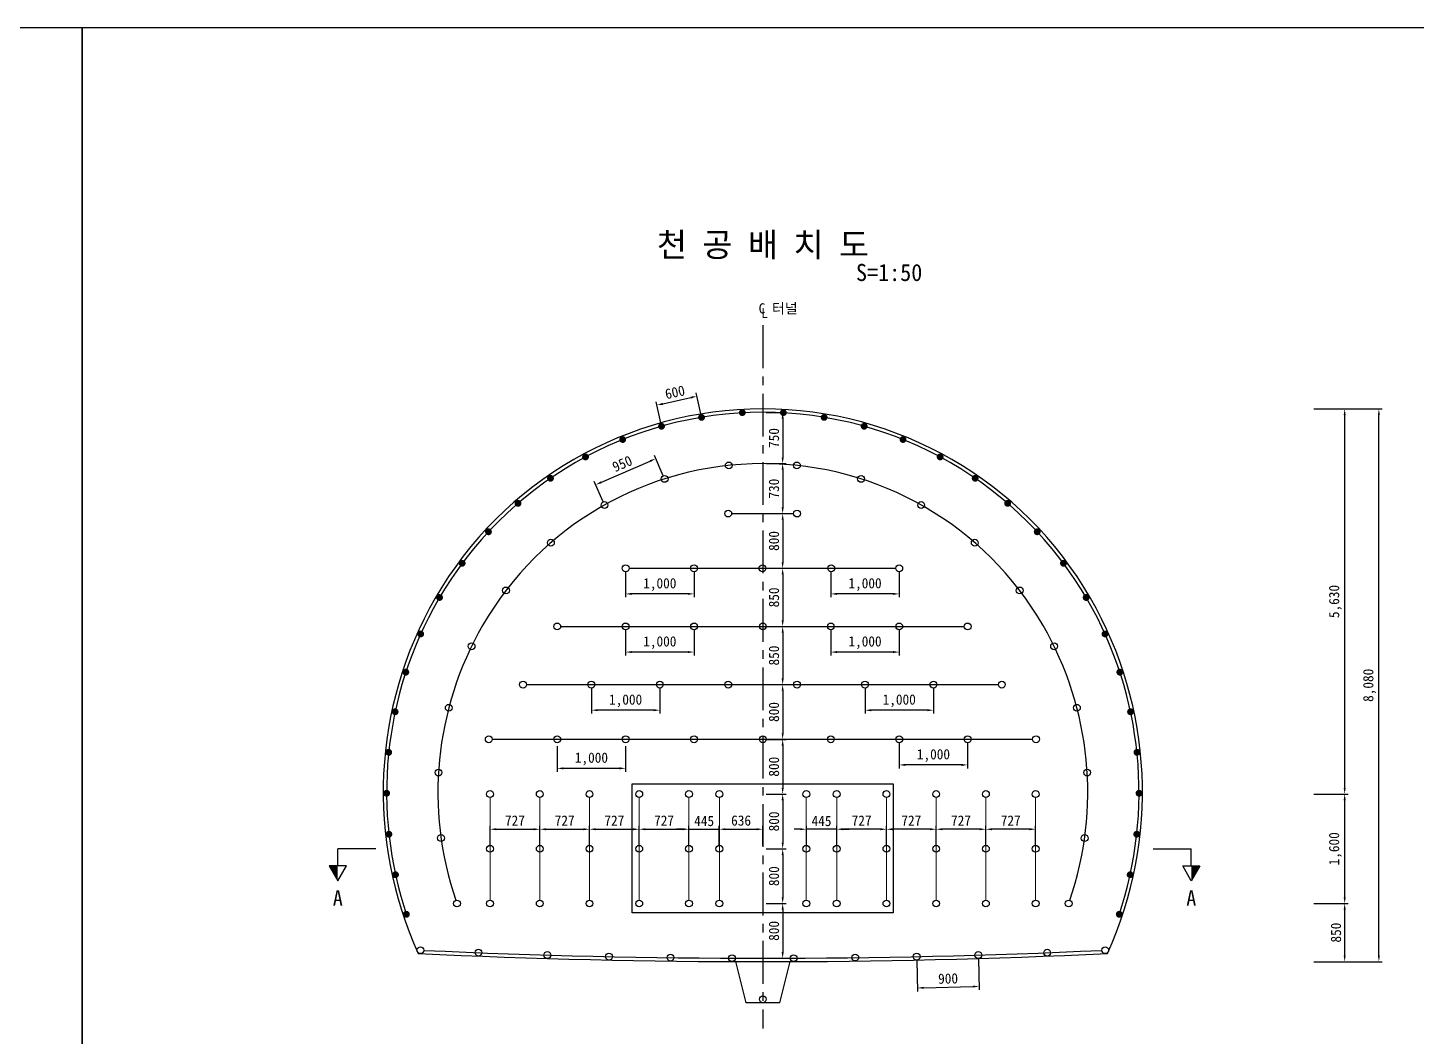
# Model space of a CAD drawing. Header units: millimetres. Extents: x -38550 to 41050, y -8927 to 31237.
# Drawn here: x 454 to 20752, y 13958 to 28700 of the extents above; entities that cross this region are included whole.
import ezdxf
from ezdxf.enums import TextEntityAlignment as Align

# ---------------------------------------------------------------- set-up
doc = ezdxf.new("R2010")
doc.units = ezdxf.units.MM
doc.header["$LTSCALE"] = 500
doc.header["$PDMODE"] = 1
doc.linetypes.add('A-CENTR01', pattern=[2, 1.25, -0.25, 0.25, -0.25])
for name, color, linetype in [('CS-BLST', 4, 'Continuous'), ('CS-BLST-LIN1', 2, 'Continuous'), ('CS-BLST-LIN3', 2, 'Continuous'), ('CS-BLST-TEX1', 6, 'Continuous'), ('CS-CNTL', 1, 'A-CENTR01'), ('CS-DIMS', 1, 'Continuous'), ('CS-EXCV', 3, 'E-DIGLN01'), ('CS-MISC', 2, 'Continuous'), ('CS-SYMB', 2, 'Continuous'), ('CS-TEX1', 6, 'Continuous'), ('CS-TEXT', 3, 'Continuous'), ('CX-PAPR', 2, 'Continuous')]:
    doc.layers.add(name, color=color, linetype=linetype)
doc.styles.add('굴림체', font='')
doc.styles.get('굴림체').set_extended_font_data('GulimChe')
doc.linetypes.add('E-DIGLN01', pattern='A,0.9,-0.2,[19,kscals.shx,S=0.1,R=180,X=0,Y=0],0.9', length=2)
doc.dimstyles.new('DIM01-50', dxfattribs={"dimscale": 50, "dimtxt": 3, "dimasz": 1.8, "dimexe": 1, "dimexo": 1, "dimgap": 1, "dimtad": 1, "dimdec": 0, "dimzin": 9, "dimdsep": 46, "dimlunit": 6, "dimtxsty": '굴림체', "dimcen": 2.5, "dimclrt": 3, "dimadec": 4, "dimazin": 0, "dimtfac": 1, "dimtdec": 0, "dimtmove": 2, "dimatfit": 3, "dimfxl": 1, "dimtolj": 1, "dimtzin": 0, "dimarcsym": 0})

# ---------------------------------------------------------------- blocks, each defined once
blk = doc.blocks.new('*D56')
at = {"layer": 'CS-DIMS', "color": 0, "lineweight": -2, "transparency": 16777216}
for p, q in [((11250, 18298), (11540, 18298)), ((11490, 18208), (11490, 17588)), ((11250, 17498), (11540, 17498))]:
    blk.add_line(p, q, dxfattribs=at)
at = {"layer": 'CS-DIMS', "color": 0, "transparency": 16777216}
for points in [[(11475, 18208), (11505, 18208), (11490, 18298)], [(11475, 17588), (11505, 17588), (11490, 17498)]]:
    blk.add_solid(points, dxfattribs=at)
at = {"layer": 'Defpoints', "color": 0, "transparency": 16777216}
for p in [(11200, 18298), (11200, 17498), (11490, 17498)]:
    blk.add_point(p, dxfattribs=at)
at = {"layer": 'CS-DIMS', "color": 3, "transparency": 16777216, "insert": (11363, 17898), "char_height": 150, "attachment_point": 5, "rotation": 90, "style": '굴림체'}
blk.add_mtext('\\A1;800', dxfattribs=at)
blk = doc.blocks.new('SECB_L1')
at = {"layer": 'CS-SYMB'}
for p in [(-11.1, 4.99), (0, 0)]:
    blk.add_line(p, (-11.1, 0), dxfattribs=at)
blk.add_lwpolyline([(-11.1, 9.41), (-8.6, 4.99), (-13.6, 4.99)], close=True, dxfattribs=at)
blk.add_solid([(-11.1, 9.41), (-11.1, 9.41), (-11.1, 4.99), (-13.6, 4.99)], dxfattribs=at)
at = {"layer": 'CS-TEX1', "style": '굴림체', "flags": 4}
for tag, rotation in [('A_090', 270), ('A_270', 90), ('A_180', 180)]:
    blk.add_attdef(tag, text='', height=5, rotation=rotation, dxfattribs=at).set_placement((-10.79, 14), align=Align.MIDDLE)
blk.add_attdef('A_000', text='', height=4.5, dxfattribs=at).set_placement((-11.1, 14.41), align=Align.MIDDLE)
blk = doc.blocks.new('*D57')
at = {"layer": 'CS-DIMS', "color": 0, "lineweight": -2, "transparency": 16777216}
for p, q in [((11250, 16698), (11540, 16698)), ((11490, 16608), (11490, 15988)), ((11250, 15898), (11540, 15898))]:
    blk.add_line(p, q, dxfattribs=at)
at = {"layer": 'CS-DIMS', "color": 0, "transparency": 16777216}
for points in [[(11475, 16608), (11505, 16608), (11490, 16698)], [(11475, 15988), (11505, 15988), (11490, 15898)]]:
    blk.add_solid(points, dxfattribs=at)
at = {"layer": 'Defpoints', "color": 0, "transparency": 16777216}
for p in [(11200, 16698), (11200, 15898), (11490, 15898)]:
    blk.add_point(p, dxfattribs=at)
at = {"layer": 'CS-DIMS', "color": 3, "transparency": 16777216, "insert": (11363, 16298), "char_height": 150, "attachment_point": 5, "rotation": 90, "style": '굴림체'}
blk.add_mtext('\\A1;800', dxfattribs=at)
blk = doc.blocks.new('*D58')
at = {"layer": 'CS-DIMS', "color": 0, "lineweight": -2, "transparency": 16777216}
for p, q in [((11250, 17498), (11540, 17498)), ((11490, 17408), (11490, 16788)), ((11250, 16698), (11540, 16698))]:
    blk.add_line(p, q, dxfattribs=at)
at = {"layer": 'CS-DIMS', "color": 0, "transparency": 16777216}
for points in [[(11475, 17408), (11505, 17408), (11490, 17498)], [(11475, 16788), (11505, 16788), (11490, 16698)]]:
    blk.add_solid(points, dxfattribs=at)
at = {"layer": 'Defpoints', "color": 0, "transparency": 16777216}
for p in [(11200, 17498), (11200, 16698), (11490, 16698)]:
    blk.add_point(p, dxfattribs=at)
at = {"layer": 'CS-DIMS', "color": 3, "transparency": 16777216, "insert": (11363, 17098), "char_height": 150, "attachment_point": 5, "rotation": 90, "style": '굴림체'}
blk.add_mtext('\\A1;800', dxfattribs=at)
blk = doc.blocks.new('*D59')
at = {"layer": 'CS-DIMS', "color": 0, "lineweight": -2, "transparency": 16777216}
for p, q in [((7939, 16748), (7939, 17034)), ((8029, 16984), (8576, 16984)), ((8666, 16748), (8666, 17034))]:
    blk.add_line(p, q, dxfattribs=at)
at = {"layer": 'CS-DIMS', "color": 0, "transparency": 16777216}
for points in [[(8029, 16999), (8029, 16969), (7939, 16984)], [(8576, 16999), (8576, 16969), (8666, 16984)]]:
    blk.add_solid(points, dxfattribs=at)
at = {"layer": 'Defpoints', "color": 0, "transparency": 16777216}
for p in [(8666, 16984), (7939, 16698), (8666, 16698)]:
    blk.add_point(p, dxfattribs=at)
at = {"layer": 'CS-DIMS', "color": 3, "transparency": 16777216, "insert": (8303, 17111), "char_height": 150, "attachment_point": 5, "style": '굴림체'}
blk.add_mtext('\\A1;727', dxfattribs=at)
blk = doc.blocks.new('*D60')
at = {"layer": 'CS-DIMS', "color": 0, "lineweight": -2, "transparency": 16777216}
for p, q in [((10293, 23054), (10224, 23362)), ((9708, 22923), (9639, 23232)), ((9738, 23203), (10147, 23294))]:
    blk.add_line(p, q, dxfattribs=at)
at = {"layer": 'CS-DIMS', "color": 0, "transparency": 16777216}
for points in [[(9734, 23217), (9741, 23188), (9650, 23183)], [(10144, 23309), (10151, 23279), (10235, 23313)]]:
    blk.add_solid(points, dxfattribs=at)
at = {"layer": 'Defpoints', "color": 0, "transparency": 16777216}
for p in [(10235, 23313), (10304, 23005), (9719, 22874)]:
    blk.add_point(p, dxfattribs=at)
at = {"layer": 'CS-DIMS', "color": 3, "transparency": 16777216, "insert": (9915, 23372), "char_height": 150, "attachment_point": 5, "rotation": 12.5481, "style": '굴림체'}
blk.add_mtext('\\A1;600', dxfattribs=at)
blk = doc.blocks.new('*D61')
at = {"layer": 'CS-DIMS', "color": 0, "lineweight": -2, "transparency": 16777216}
for p, q in [((8839, 22056), (9553, 22366)), ((9744, 22151), (9615, 22448)), ((8865, 21769), (8736, 22066))]:
    blk.add_line(p, q, dxfattribs=at)
at = {"layer": 'CS-DIMS', "color": 0, "transparency": 16777216}
for points in [[(9547, 22380), (9559, 22352), (9635, 22402)], [(8833, 22070), (8845, 22042), (8756, 22020)]]:
    blk.add_solid(points, dxfattribs=at)
at = {"layer": 'Defpoints', "color": 0, "transparency": 16777216}
for p in [(9635, 22402), (9764, 22105), (8885, 21723)]:
    blk.add_point(p, dxfattribs=at)
at = {"layer": 'CS-DIMS', "color": 3, "transparency": 16777216, "insert": (9145, 22327), "char_height": 150, "attachment_point": 5, "rotation": 23.4854, "style": '굴림체'}
blk.add_mtext('\\A1;950', dxfattribs=at)
blk = doc.blocks.new('*D63')
at = {"layer": 'CS-DIMS', "color": 0, "lineweight": -2, "transparency": 16777216}
for p, q in [((11250, 15898), (11540, 15898)), ((11490, 15808), (11490, 15188)), ((11250, 15098), (11540, 15098))]:
    blk.add_line(p, q, dxfattribs=at)
at = {"layer": 'CS-DIMS', "color": 0, "transparency": 16777216}
for points in [[(11475, 15808), (11505, 15808), (11490, 15898)], [(11475, 15188), (11505, 15188), (11490, 15098)]]:
    blk.add_solid(points, dxfattribs=at)
at = {"layer": 'Defpoints', "color": 0, "transparency": 16777216}
for p in [(11200, 15898), (11200, 15098), (11490, 15098)]:
    blk.add_point(p, dxfattribs=at)
at = {"layer": 'CS-DIMS', "color": 3, "transparency": 16777216, "insert": (11363, 15498), "char_height": 150, "attachment_point": 5, "rotation": 90, "style": '굴림체'}
blk.add_mtext('\\A1;800', dxfattribs=at)
blk = doc.blocks.new('*D23')
at = {"layer": 'CS-DIMS', "color": 0, "lineweight": -2, "transparency": 16777216}
for p, q in [((19256, 15898), (19756, 15898)), ((19706, 15138), (19706, 15808)), ((19256, 15048), (19756, 15048))]:
    blk.add_line(p, q, dxfattribs=at)
at = {"layer": 'CS-DIMS', "color": 0, "transparency": 16777216}
for points in [[(19691, 15808), (19721, 15808), (19706, 15898)], [(19691, 15138), (19721, 15138), (19706, 15048)]]:
    blk.add_solid(points, dxfattribs=at)
at = {"layer": 'Defpoints', "color": 0, "transparency": 16777216}
for p in [(19206, 15898), (19706, 15898), (19206, 15048)]:
    blk.add_point(p, dxfattribs=at)
at = {"layer": 'CS-DIMS', "color": 3, "transparency": 16777216, "insert": (19579, 15473), "char_height": 150, "attachment_point": 5, "rotation": 90, "style": '굴림체'}
blk.add_mtext('\\A1;850', dxfattribs=at)
blk = doc.blocks.new('*D24')
at = {"layer": 'CS-DIMS', "color": 0, "lineweight": -2, "transparency": 16777216}
for p, q in [((19756, 23128), (20256, 23128)), ((20206, 15138), (20206, 23038)), ((19756, 15048), (20256, 15048))]:
    blk.add_line(p, q, dxfattribs=at)
at = {"layer": 'CS-DIMS', "color": 0, "transparency": 16777216}
for points in [[(20191, 23038), (20221, 23038), (20206, 23128)], [(20191, 15138), (20221, 15138), (20206, 15048)]]:
    blk.add_solid(points, dxfattribs=at)
at = {"layer": 'Defpoints', "color": 0, "transparency": 16777216}
for p in [(19706, 23128), (20206, 23128), (19706, 15048)]:
    blk.add_point(p, dxfattribs=at)
at = {"layer": 'CS-DIMS', "color": 3, "transparency": 16777216, "insert": (20070, 19088), "char_height": 150, "attachment_point": 5, "rotation": 90, "style": '굴림체'}
blk.add_mtext('\\A1;8,080', dxfattribs=at)
blk = doc.blocks.new('*D25')
at = {"layer": 'CS-DIMS', "color": 0, "lineweight": -2, "transparency": 16777216}
for p, q in [((19256, 17498), (19756, 17498)), ((19706, 15988), (19706, 17408)), ((19256, 15898), (19756, 15898))]:
    blk.add_line(p, q, dxfattribs=at)
at = {"layer": 'CS-DIMS', "color": 0, "transparency": 16777216}
for points in [[(19691, 17408), (19721, 17408), (19706, 17498)], [(19691, 15988), (19721, 15988), (19706, 15898)]]:
    blk.add_solid(points, dxfattribs=at)
at = {"layer": 'Defpoints', "color": 0, "transparency": 16777216}
for p in [(19206, 17498), (19706, 17498), (19206, 15898)]:
    blk.add_point(p, dxfattribs=at)
at = {"layer": 'CS-DIMS', "color": 3, "transparency": 16777216, "insert": (19570, 16698), "char_height": 150, "attachment_point": 5, "rotation": 90, "style": '굴림체'}
blk.add_mtext('\\A1;1,600', dxfattribs=at)
blk = doc.blocks.new('*D26')
at = {"layer": 'CS-DIMS', "color": 0, "lineweight": -2, "transparency": 16777216}
for p, q in [((19256, 23128), (19756, 23128)), ((19706, 17588), (19706, 23038)), ((19256, 17498), (19756, 17498))]:
    blk.add_line(p, q, dxfattribs=at)
at = {"layer": 'CS-DIMS', "color": 0, "transparency": 16777216}
for points in [[(19691, 23038), (19721, 23038), (19706, 23128)], [(19691, 17588), (19721, 17588), (19706, 17498)]]:
    blk.add_solid(points, dxfattribs=at)
at = {"layer": 'Defpoints', "color": 0, "transparency": 16777216}
for p in [(19206, 23128), (19706, 23128), (19206, 17498)]:
    blk.add_point(p, dxfattribs=at)
at = {"layer": 'CS-DIMS', "color": 3, "transparency": 16777216, "insert": (19570, 20313), "char_height": 150, "attachment_point": 5, "rotation": 90, "style": '굴림체'}
blk.add_mtext('\\A1;5,630', dxfattribs=at)
blk = doc.blocks.new('*D27')
at = {"layer": 'CS-DIMS', "color": 0, "lineweight": -2, "transparency": 16777216}
for p, q in [((12694, 19048), (12694, 18674)), ((13694, 19048), (13694, 18674)), ((13604, 18724), (12784, 18724))]:
    blk.add_line(p, q, dxfattribs=at)
at = {"layer": 'CS-DIMS', "color": 0, "transparency": 16777216}
for points in [[(12784, 18739), (12784, 18709), (12694, 18724)], [(13604, 18739), (13604, 18709), (13694, 18724)]]:
    blk.add_solid(points, dxfattribs=at)
at = {"layer": 'Defpoints', "color": 0, "transparency": 16777216}
for p in [(12694, 19098), (13694, 19098), (12694, 18724)]:
    blk.add_point(p, dxfattribs=at)
at = {"layer": 'CS-DIMS', "color": 3, "transparency": 16777216, "insert": (13194, 18861), "char_height": 150, "attachment_point": 5, "style": '굴림체'}
blk.add_mtext('\\A1;1,000', dxfattribs=at)
blk = doc.blocks.new('*D28')
at = {"layer": 'CS-DIMS', "color": 0, "lineweight": -2, "transparency": 16777216}
for p, q in [((11250, 19098), (11540, 19098)), ((11490, 19008), (11490, 18388)), ((11250, 18298), (11540, 18298))]:
    blk.add_line(p, q, dxfattribs=at)
at = {"layer": 'CS-DIMS', "color": 0, "transparency": 16777216}
for points in [[(11475, 19008), (11505, 19008), (11490, 19098)], [(11475, 18388), (11505, 18388), (11490, 18298)]]:
    blk.add_solid(points, dxfattribs=at)
at = {"layer": 'Defpoints', "color": 0, "transparency": 16777216}
for p in [(11200, 19098), (11200, 18298), (11490, 18298)]:
    blk.add_point(p, dxfattribs=at)
at = {"layer": 'CS-DIMS', "color": 3, "transparency": 16777216, "insert": (11363, 18698), "char_height": 150, "attachment_point": 5, "rotation": 90, "style": '굴림체'}
blk.add_mtext('\\A1;800', dxfattribs=at)
blk = doc.blocks.new('*D29')
at = {"layer": 'CS-DIMS', "color": 0, "lineweight": -2, "transparency": 16777216}
for p, q in [((11250, 19948), (11540, 19948)), ((11490, 19858), (11490, 19188)), ((11250, 19098), (11540, 19098))]:
    blk.add_line(p, q, dxfattribs=at)
at = {"layer": 'CS-DIMS', "color": 0, "transparency": 16777216}
for points in [[(11475, 19858), (11505, 19858), (11490, 19948)], [(11475, 19188), (11505, 19188), (11490, 19098)]]:
    blk.add_solid(points, dxfattribs=at)
at = {"layer": 'Defpoints', "color": 0, "transparency": 16777216}
for p in [(11200, 19948), (11200, 19098), (11490, 19098)]:
    blk.add_point(p, dxfattribs=at)
at = {"layer": 'CS-DIMS', "color": 3, "transparency": 16777216, "insert": (11363, 19523), "char_height": 150, "attachment_point": 5, "rotation": 90, "style": '굴림체'}
blk.add_mtext('\\A1;850', dxfattribs=at)
blk = doc.blocks.new('*D30')
at = {"layer": 'CS-DIMS', "color": 0, "lineweight": -2, "transparency": 16777216}
for p, q in [((11250, 21598), (11540, 21598)), ((11490, 21508), (11490, 20888)), ((11250, 20798), (11540, 20798))]:
    blk.add_line(p, q, dxfattribs=at)
at = {"layer": 'CS-DIMS', "color": 0, "transparency": 16777216}
for points in [[(11475, 21508), (11505, 21508), (11490, 21598)], [(11475, 20888), (11505, 20888), (11490, 20798)]]:
    blk.add_solid(points, dxfattribs=at)
at = {"layer": 'Defpoints', "color": 0, "transparency": 16777216}
for p in [(11200, 21598), (11200, 20798), (11490, 20798)]:
    blk.add_point(p, dxfattribs=at)
at = {"layer": 'CS-DIMS', "color": 3, "transparency": 16777216, "insert": (11363, 21198), "char_height": 150, "attachment_point": 5, "rotation": 90, "style": '굴림체'}
blk.add_mtext('\\A1;800', dxfattribs=at)
blk = doc.blocks.new('*D31')
at = {"layer": 'CS-DIMS', "color": 0, "lineweight": -2, "transparency": 16777216}
for p, q in [((11250, 20798), (11540, 20798)), ((11490, 20708), (11490, 20038)), ((11250, 19948), (11540, 19948))]:
    blk.add_line(p, q, dxfattribs=at)
at = {"layer": 'CS-DIMS', "color": 0, "transparency": 16777216}
for points in [[(11475, 20708), (11505, 20708), (11490, 20798)], [(11475, 20038), (11505, 20038), (11490, 19948)]]:
    blk.add_solid(points, dxfattribs=at)
at = {"layer": 'Defpoints', "color": 0, "transparency": 16777216}
for p in [(11200, 20798), (11200, 19948), (11490, 19948)]:
    blk.add_point(p, dxfattribs=at)
at = {"layer": 'CS-DIMS', "color": 3, "transparency": 16777216, "insert": (11363, 20373), "char_height": 150, "attachment_point": 5, "rotation": 90, "style": '굴림체'}
blk.add_mtext('\\A1;850', dxfattribs=at)
blk = doc.blocks.new('*D32')
at = {"layer": 'CS-DIMS', "color": 0, "lineweight": -2, "transparency": 16777216}
for p, q in [((11250, 22328), (11540, 22328)), ((11490, 22238), (11490, 21688)), ((11250, 21598), (11540, 21598))]:
    blk.add_line(p, q, dxfattribs=at)
at = {"layer": 'CS-DIMS', "color": 0, "transparency": 16777216}
for points in [[(11475, 22238), (11505, 22238), (11490, 22328)], [(11475, 21688), (11505, 21688), (11490, 21598)]]:
    blk.add_solid(points, dxfattribs=at)
at = {"layer": 'Defpoints', "color": 0, "transparency": 16777216}
for p in [(11200, 22328), (11200, 21598), (11490, 21598)]:
    blk.add_point(p, dxfattribs=at)
at = {"layer": 'CS-DIMS', "color": 3, "transparency": 16777216, "insert": (11363, 21963), "char_height": 150, "attachment_point": 5, "rotation": 90, "style": '굴림체'}
blk.add_mtext('\\A1;730', dxfattribs=at)
blk = doc.blocks.new('*D33')
at = {"layer": 'CS-DIMS', "color": 0, "lineweight": -2, "transparency": 16777216}
for p, q in [((11250, 23078), (11540, 23078)), ((11490, 22988), (11490, 22418)), ((11250, 22328), (11540, 22328))]:
    blk.add_line(p, q, dxfattribs=at)
at = {"layer": 'CS-DIMS', "color": 0, "transparency": 16777216}
for points in [[(11475, 22988), (11505, 22988), (11490, 23078)], [(11475, 22418), (11505, 22418), (11490, 22328)]]:
    blk.add_solid(points, dxfattribs=at)
at = {"layer": 'Defpoints', "color": 0, "transparency": 16777216}
for p in [(11200, 23078), (11200, 22328), (11490, 22328)]:
    blk.add_point(p, dxfattribs=at)
at = {"layer": 'CS-DIMS', "color": 3, "transparency": 16777216, "insert": (11363, 22703), "char_height": 150, "attachment_point": 5, "rotation": 90, "style": '굴림체'}
blk.add_mtext('\\A1;750', dxfattribs=at)
blk = doc.blocks.new('*D34')
at = {"layer": 'CS-DIMS', "color": 0, "lineweight": -2, "transparency": 16777216}
for p, q in [((13451, 15072), (13463, 14613)), ((14351, 15095), (14363, 14636)), ((13552, 14666), (14272, 14684))]:
    blk.add_line(p, q, dxfattribs=at)
at = {"layer": 'CS-DIMS', "color": 0, "transparency": 16777216}
for points in [[(13551, 14681), (13552, 14651), (13462, 14663)], [(14271, 14699), (14272, 14669), (14362, 14686)]]:
    blk.add_solid(points, dxfattribs=at)
at = {"layer": 'Defpoints', "color": 0, "transparency": 16777216}
for p in [(13450, 15122), (14350, 15145), (14362, 14686)]:
    blk.add_point(p, dxfattribs=at)
at = {"layer": 'CS-DIMS', "color": 3, "transparency": 16777216, "insert": (13908, 14801), "char_height": 150, "attachment_point": 5, "rotation": 1.4364, "style": '굴림체'}
blk.add_mtext('\\A1;900', dxfattribs=at)
blk = doc.blocks.new('*D35')
at = {"layer": 'CS-DIMS', "color": 0, "lineweight": -2, "transparency": 16777216}
for p, q in [((8666, 16748), (8666, 17034)), ((8756, 16984), (9303, 16984)), ((9393, 16748), (9393, 17034))]:
    blk.add_line(p, q, dxfattribs=at)
at = {"layer": 'CS-DIMS', "color": 0, "transparency": 16777216}
for points in [[(8756, 16999), (8756, 16969), (8666, 16984)], [(9303, 16999), (9303, 16969), (9393, 16984)]]:
    blk.add_solid(points, dxfattribs=at)
at = {"layer": 'Defpoints', "color": 0, "transparency": 16777216}
for p in [(9393, 16984), (8666, 16698), (9393, 16698)]:
    blk.add_point(p, dxfattribs=at)
at = {"layer": 'CS-DIMS', "color": 3, "transparency": 16777216, "insert": (9029, 17111), "char_height": 150, "attachment_point": 5, "style": '굴림체'}
blk.add_mtext('\\A1;727', dxfattribs=at)
blk = doc.blocks.new('*D36')
at = {"layer": 'CS-DIMS', "color": 0, "lineweight": -2, "transparency": 16777216}
for p, q in [((9393, 16748), (9393, 17034)), ((9483, 16984), (10030, 16984)), ((10120, 16748), (10120, 17034))]:
    blk.add_line(p, q, dxfattribs=at)
at = {"layer": 'CS-DIMS', "color": 0, "transparency": 16777216}
for points in [[(9483, 16999), (9483, 16969), (9393, 16984)], [(10030, 16999), (10030, 16969), (10120, 16984)]]:
    blk.add_solid(points, dxfattribs=at)
at = {"layer": 'Defpoints', "color": 0, "transparency": 16777216}
for p in [(10120, 16984), (9393, 16698), (10120, 16698)]:
    blk.add_point(p, dxfattribs=at)
at = {"layer": 'CS-DIMS', "color": 3, "transparency": 16777216, "insert": (9756, 17111), "char_height": 150, "attachment_point": 5, "style": '굴림체'}
blk.add_mtext('\\A1;727', dxfattribs=at)
blk = doc.blocks.new('*D37')
at = {"layer": 'CS-DIMS', "color": 0, "lineweight": -2, "transparency": 16777216}
for p, q in [((10030, 16984), (9940, 16984)), ((10120, 16748), (10120, 17034)), ((10120, 16984), (10564, 16984)), ((10564, 16748), (10564, 17034)), ((10654, 16984), (10744, 16984))]:
    blk.add_line(p, q, dxfattribs=at)
at = {"layer": 'CS-DIMS', "color": 0, "transparency": 16777216}
for points in [[(10030, 16999), (10030, 16969), (10120, 16984)], [(10654, 16999), (10654, 16969), (10564, 16984)]]:
    blk.add_solid(points, dxfattribs=at)
at = {"layer": 'Defpoints', "color": 0, "transparency": 16777216}
for p in [(10564, 16984), (10120, 16698), (10564, 16698)]:
    blk.add_point(p, dxfattribs=at)
at = {"layer": 'CS-DIMS', "color": 3, "transparency": 16777216, "insert": (10342, 17104), "char_height": 150, "attachment_point": 5, "style": '굴림체'}
blk.add_mtext('\\A1;445', dxfattribs=at)
blk = doc.blocks.new('*D38')
at = {"layer": 'CS-DIMS', "color": 0, "lineweight": -2, "transparency": 16777216}
for p, q in [((10564, 16748), (10564, 17034)), ((10654, 16984), (11110, 16984)), ((11200, 16748), (11200, 17034))]:
    blk.add_line(p, q, dxfattribs=at)
at = {"layer": 'CS-DIMS', "color": 0, "transparency": 16777216}
for points in [[(10654, 16999), (10654, 16969), (10564, 16984)], [(11110, 16999), (11110, 16969), (11200, 16984)]]:
    blk.add_solid(points, dxfattribs=at)
at = {"layer": 'Defpoints', "color": 0, "transparency": 16777216}
for p in [(11200, 16984), (10564, 16698), (11200, 16698)]:
    blk.add_point(p, dxfattribs=at)
at = {"layer": 'CS-DIMS', "color": 3, "transparency": 16777216, "insert": (10882, 17111), "char_height": 150, "attachment_point": 5, "style": '굴림체'}
blk.add_mtext('\\A1;636', dxfattribs=at)
blk = doc.blocks.new('*D39')
at = {"layer": 'CS-DIMS', "color": 0, "lineweight": -2, "transparency": 16777216}
for p, q in [((7212, 16748), (7212, 17034)), ((7302, 16984), (7849, 16984)), ((7939, 16748), (7939, 17034))]:
    blk.add_line(p, q, dxfattribs=at)
at = {"layer": 'CS-DIMS', "color": 0, "transparency": 16777216}
for points in [[(7302, 16999), (7302, 16969), (7212, 16984)], [(7849, 16999), (7849, 16969), (7939, 16984)]]:
    blk.add_solid(points, dxfattribs=at)
at = {"layer": 'Defpoints', "color": 0, "transparency": 16777216}
for p in [(7939, 16984), (7212, 16698), (7939, 16698)]:
    blk.add_point(p, dxfattribs=at)
at = {"layer": 'CS-DIMS', "color": 3, "transparency": 16777216, "insert": (7576, 17111), "char_height": 150, "attachment_point": 5, "style": '굴림체'}
blk.add_mtext('\\A1;727', dxfattribs=at)
blk = doc.blocks.new('*D40')
at = {"layer": 'CS-DIMS', "color": 0, "lineweight": -2, "transparency": 16777216}
for p, q in [((8194, 18198), (8194, 17824)), ((9194, 18198), (9194, 17824)), ((9104, 17874), (8284, 17874))]:
    blk.add_line(p, q, dxfattribs=at)
at = {"layer": 'CS-DIMS', "color": 0, "transparency": 16777216}
for points in [[(8284, 17889), (8284, 17859), (8194, 17874)], [(9104, 17889), (9104, 17859), (9194, 17874)]]:
    blk.add_solid(points, dxfattribs=at)
at = {"layer": 'Defpoints', "color": 0, "transparency": 16777216}
for p in [(8194, 18248), (9194, 18248), (8194, 17874)]:
    blk.add_point(p, dxfattribs=at)
at = {"layer": 'CS-DIMS', "color": 3, "transparency": 16777216, "insert": (8694, 18011), "char_height": 150, "attachment_point": 5, "style": '굴림체'}
blk.add_mtext('\\A1;1,000', dxfattribs=at)
blk = doc.blocks.new('*D41')
at = {"layer": 'CS-DIMS', "color": 0, "lineweight": -2, "transparency": 16777216}
for p, q in [((8694, 19048), (8694, 18674)), ((9694, 19048), (9694, 18674)), ((9604, 18724), (8784, 18724))]:
    blk.add_line(p, q, dxfattribs=at)
at = {"layer": 'CS-DIMS', "color": 0, "transparency": 16777216}
for points in [[(8784, 18739), (8784, 18709), (8694, 18724)], [(9604, 18739), (9604, 18709), (9694, 18724)]]:
    blk.add_solid(points, dxfattribs=at)
at = {"layer": 'Defpoints', "color": 0, "transparency": 16777216}
for p in [(8694, 19098), (9694, 19098), (8694, 18724)]:
    blk.add_point(p, dxfattribs=at)
at = {"layer": 'CS-DIMS', "color": 3, "transparency": 16777216, "insert": (9194, 18861), "char_height": 150, "attachment_point": 5, "style": '굴림체'}
blk.add_mtext('\\A1;1,000', dxfattribs=at)
blk = doc.blocks.new('*D42')
at = {"layer": 'CS-DIMS', "color": 0, "lineweight": -2, "transparency": 16777216}
for p, q in [((9194, 19898), (9194, 19524)), ((10194, 19898), (10194, 19524)), ((10104, 19574), (9284, 19574))]:
    blk.add_line(p, q, dxfattribs=at)
at = {"layer": 'CS-DIMS', "color": 0, "transparency": 16777216}
for points in [[(9284, 19589), (9284, 19559), (9194, 19574)], [(10104, 19589), (10104, 19559), (10194, 19574)]]:
    blk.add_solid(points, dxfattribs=at)
at = {"layer": 'Defpoints', "color": 0, "transparency": 16777216}
for p in [(9194, 19948), (10194, 19948), (9194, 19574)]:
    blk.add_point(p, dxfattribs=at)
at = {"layer": 'CS-DIMS', "color": 3, "transparency": 16777216, "insert": (9694, 19711), "char_height": 150, "attachment_point": 5, "style": '굴림체'}
blk.add_mtext('\\A1;1,000', dxfattribs=at)
blk = doc.blocks.new('*D43')
at = {"layer": 'CS-DIMS', "color": 0, "lineweight": -2, "transparency": 16777216}
for p, q in [((9194, 20749), (9194, 20374)), ((10194, 20749), (10194, 20374)), ((10104, 20424), (9284, 20424))]:
    blk.add_line(p, q, dxfattribs=at)
at = {"layer": 'CS-DIMS', "color": 0, "transparency": 16777216}
for points in [[(9284, 20439), (9284, 20409), (9194, 20424)], [(10104, 20439), (10104, 20409), (10194, 20424)]]:
    blk.add_solid(points, dxfattribs=at)
at = {"layer": 'Defpoints', "color": 0, "transparency": 16777216}
for p in [(9194, 20799), (10194, 20799), (9194, 20424)]:
    blk.add_point(p, dxfattribs=at)
at = {"layer": 'CS-DIMS', "color": 3, "transparency": 16777216, "insert": (9694, 20561), "char_height": 150, "attachment_point": 5, "style": '굴림체'}
blk.add_mtext('\\A1;1,000', dxfattribs=at)
blk = doc.blocks.new('*D44')
at = {"layer": 'CS-DIMS', "color": 0, "lineweight": -2, "transparency": 16777216}
for p, q in [((12194, 20749), (12194, 20374)), ((13194, 20749), (13194, 20374)), ((13104, 20424), (12284, 20424))]:
    blk.add_line(p, q, dxfattribs=at)
at = {"layer": 'CS-DIMS', "color": 0, "transparency": 16777216}
for points in [[(12284, 20439), (12284, 20409), (12194, 20424)], [(13104, 20439), (13104, 20409), (13194, 20424)]]:
    blk.add_solid(points, dxfattribs=at)
at = {"layer": 'Defpoints', "color": 0, "transparency": 16777216}
for p in [(12194, 20799), (13194, 20799), (12194, 20424)]:
    blk.add_point(p, dxfattribs=at)
at = {"layer": 'CS-DIMS', "color": 3, "transparency": 16777216, "insert": (12694, 20561), "char_height": 150, "attachment_point": 5, "style": '굴림체'}
blk.add_mtext('\\A1;1,000', dxfattribs=at)
blk = doc.blocks.new('*D45')
at = {"layer": 'CS-DIMS', "color": 0, "lineweight": -2, "transparency": 16777216}
for p, q in [((12194, 19898), (12194, 19524)), ((13194, 19898), (13194, 19524)), ((13104, 19574), (12284, 19574))]:
    blk.add_line(p, q, dxfattribs=at)
at = {"layer": 'CS-DIMS', "color": 0, "transparency": 16777216}
for points in [[(12284, 19589), (12284, 19559), (12194, 19574)], [(13104, 19589), (13104, 19559), (13194, 19574)]]:
    blk.add_solid(points, dxfattribs=at)
at = {"layer": 'Defpoints', "color": 0, "transparency": 16777216}
for p in [(12194, 19948), (13194, 19948), (12194, 19574)]:
    blk.add_point(p, dxfattribs=at)
at = {"layer": 'CS-DIMS', "color": 3, "transparency": 16777216, "insert": (12694, 19711), "char_height": 150, "attachment_point": 5, "style": '굴림체'}
blk.add_mtext('\\A1;1,000', dxfattribs=at)
blk = doc.blocks.new('*D46')
at = {"layer": 'CS-DIMS', "color": 0, "lineweight": -2, "transparency": 16777216}
for p, q in [((13194, 18248), (13194, 17874)), ((14194, 18248), (14194, 17874)), ((14104, 17924), (13284, 17924))]:
    blk.add_line(p, q, dxfattribs=at)
at = {"layer": 'CS-DIMS', "color": 0, "transparency": 16777216}
for points in [[(13284, 17939), (13284, 17909), (13194, 17924)], [(14104, 17939), (14104, 17909), (14194, 17924)]]:
    blk.add_solid(points, dxfattribs=at)
at = {"layer": 'Defpoints', "color": 0, "transparency": 16777216}
for p in [(13194, 18298), (14194, 18298), (13194, 17924)]:
    blk.add_point(p, dxfattribs=at)
at = {"layer": 'CS-DIMS', "color": 3, "transparency": 16777216, "insert": (13694, 18061), "char_height": 150, "attachment_point": 5, "style": '굴림체'}
blk.add_mtext('\\A1;1,000', dxfattribs=at)
blk = doc.blocks.new('*D47')
at = {"layer": 'CS-DIMS', "color": 0, "lineweight": -2, "transparency": 16777216}
for p, q in [((13734, 16748), (13734, 17034)), ((14371, 16984), (13824, 16984)), ((14461, 16748), (14461, 17034))]:
    blk.add_line(p, q, dxfattribs=at)
at = {"layer": 'CS-DIMS', "color": 0, "transparency": 16777216}
for points in [[(13824, 16999), (13824, 16969), (13734, 16984)], [(14371, 16999), (14371, 16969), (14461, 16984)]]:
    blk.add_solid(points, dxfattribs=at)
at = {"layer": 'Defpoints', "color": 0, "transparency": 16777216}
for p in [(13734, 16984), (13734, 16698), (14461, 16698)]:
    blk.add_point(p, dxfattribs=at)
at = {"layer": 'CS-DIMS', "color": 3, "transparency": 16777216, "insert": (14097, 17111), "char_height": 150, "attachment_point": 5, "style": '굴림체'}
blk.add_mtext('\\A1;727', dxfattribs=at)
blk = doc.blocks.new('*D48')
at = {"layer": 'CS-DIMS', "color": 0, "lineweight": -2, "transparency": 16777216}
for p, q in [((13007, 16748), (13007, 17034)), ((13644, 16984), (13097, 16984)), ((13734, 16748), (13734, 17034))]:
    blk.add_line(p, q, dxfattribs=at)
at = {"layer": 'CS-DIMS', "color": 0, "transparency": 16777216}
for points in [[(13097, 16999), (13097, 16969), (13007, 16984)], [(13644, 16999), (13644, 16969), (13734, 16984)]]:
    blk.add_solid(points, dxfattribs=at)
at = {"layer": 'Defpoints', "color": 0, "transparency": 16777216}
for p in [(13007, 16984), (13007, 16698), (13734, 16698)]:
    blk.add_point(p, dxfattribs=at)
at = {"layer": 'CS-DIMS', "color": 3, "transparency": 16777216, "insert": (13371, 17111), "char_height": 150, "attachment_point": 5, "style": '굴림체'}
blk.add_mtext('\\A1;727', dxfattribs=at)
blk = doc.blocks.new('*D49')
at = {"layer": 'CS-DIMS', "color": 0, "lineweight": -2, "transparency": 16777216}
for p, q in [((12280, 16748), (12280, 17034)), ((12917, 16984), (12370, 16984)), ((13007, 16748), (13007, 17034))]:
    blk.add_line(p, q, dxfattribs=at)
at = {"layer": 'CS-DIMS', "color": 0, "transparency": 16777216}
for points in [[(12370, 16999), (12370, 16969), (12280, 16984)], [(12917, 16999), (12917, 16969), (13007, 16984)]]:
    blk.add_solid(points, dxfattribs=at)
at = {"layer": 'Defpoints', "color": 0, "transparency": 16777216}
for p in [(12280, 16984), (12280, 16698), (13007, 16698)]:
    blk.add_point(p, dxfattribs=at)
at = {"layer": 'CS-DIMS', "color": 3, "transparency": 16777216, "insert": (12644, 17111), "char_height": 150, "attachment_point": 5, "style": '굴림체'}
blk.add_mtext('\\A1;727', dxfattribs=at)
blk = doc.blocks.new('*D50')
at = {"layer": 'CS-DIMS', "color": 0, "lineweight": -2, "transparency": 16777216}
for p, q in [((11746, 16984), (11656, 16984)), ((11836, 16748), (11836, 17034)), ((12280, 16984), (11836, 16984)), ((12280, 16748), (12280, 17034)), ((12370, 16984), (12460, 16984))]:
    blk.add_line(p, q, dxfattribs=at)
at = {"layer": 'CS-DIMS', "color": 0, "transparency": 16777216}
for points in [[(11746, 16999), (11746, 16969), (11836, 16984)], [(12370, 16999), (12370, 16969), (12280, 16984)]]:
    blk.add_solid(points, dxfattribs=at)
at = {"layer": 'Defpoints', "color": 0, "transparency": 16777216}
for p in [(11836, 16984), (11836, 16698), (12280, 16698)]:
    blk.add_point(p, dxfattribs=at)
at = {"layer": 'CS-DIMS', "color": 3, "transparency": 16777216, "insert": (12058, 17104), "char_height": 150, "attachment_point": 5, "style": '굴림체'}
blk.add_mtext('\\A1;445', dxfattribs=at)
blk = doc.blocks.new('*D51')
at = {"layer": 'CS-DIMS', "color": 0, "lineweight": -2, "transparency": 16777216}
for p, q in [((14461, 16748), (14461, 17034)), ((15098, 16984), (14551, 16984)), ((15188, 16748), (15188, 17034))]:
    blk.add_line(p, q, dxfattribs=at)
at = {"layer": 'CS-DIMS', "color": 0, "transparency": 16777216}
for points in [[(14551, 16999), (14551, 16969), (14461, 16984)], [(15098, 16999), (15098, 16969), (15188, 16984)]]:
    blk.add_solid(points, dxfattribs=at)
at = {"layer": 'Defpoints', "color": 0, "transparency": 16777216}
for p in [(14461, 16984), (14461, 16698), (15188, 16698)]:
    blk.add_point(p, dxfattribs=at)
at = {"layer": 'CS-DIMS', "color": 3, "transparency": 16777216, "insert": (14824, 17111), "char_height": 150, "attachment_point": 5, "style": '굴림체'}
blk.add_mtext('\\A1;727', dxfattribs=at)

msp = doc.modelspace()

# ---------------------------------------------------------------- linework, layer by layer
at = {"layer": 'CS-BLST', "lineweight": 0, "const_width": 50}
for points in [[(10318.9, 23024.7, 1), (10288.9, 22984.7, 1)], [(10915, 23094.4, 1), (10885, 23054.4, 1)], [(11515, 23094.4, 1), (11485, 23054.4, 1)], [(12116.8, 23018.8, 1), (12075.4, 22990.6, 1)], [(9731.3, 22895.9, 1), (9705.8, 22852.9, 1)], [(12703.6, 22886.2, 1), (12659.4, 22862.7, 1)], [(9161.2, 22703.7, 1), (9140.6, 22658.2, 1)], [(13272.3, 22690.2, 1), (13225.9, 22671.7, 1)], [(8615.6, 22450.4, 1), (8600, 22402.8, 1)], [(13816.3, 22433.3, 1), (13768.1, 22420, 1)], [(8100.9, 22138.9, 1), (8090.6, 22090, 1)], [(14328.9, 22118.4, 1), (14279.6, 22110.5, 1)], [(7623.3, 21773.1, 1), (7618.5, 21723.3, 1)], [(14804.1, 21749.5, 1), (14754.2, 21746.9, 1)], [(7188.5, 21357.3, 1), (7189.2, 21307.3, 1)], [(15236.1, 21330.8, 1), (15186.2, 21333.7, 1)], [(6801.8, 20896.4, 1), (6807.9, 20846.8, 1)], [(15619.8, 20867.4, 1), (15570.5, 20875.8, 1)], [(6467.8, 20396.1, 1), (6479.3, 20347.4, 1)], [(15950.5, 20364.9, 1), (15902.4, 20378.6, 1)], [(6189.8, 19862.6, 1), (6206.4, 19815.4, 1)], [(16225.1, 19829.6, 1), (16178.7, 19848.4, 1)], [(5970.2, 19302.6, 1), (5991.7, 19257.4, 1)], [(16441.1, 19268.2, 1), (16397, 19291.8, 1)], [(5811.3, 18722.4, 1), (5837.5, 18679.8, 1)], [(16596.2, 18687, 1), (16554.9, 18715.1, 1)], [(5715.1, 18128.6, 1), (5745.7, 18089, 1)], [(16688.6, 18092.6, 1), (16650.5, 18125, 1)], [(5682.6, 17527.9, 1), (5717.2, 17491.8, 1)], [(16717.3, 17491.7, 1), (16682.9, 17528, 1)], [(5714.2, 16927.1, 1), (5752.4, 16895, 1)], [(16681.9, 16891.2, 1), (16651.5, 16930.9, 1)], [(5809.5, 16333.2, 1), (5850.9, 16305.2, 1)], [(16582.8, 16297.9, 1), (16556.8, 16340.6, 1)], [(5967.4, 15752.7, 1), (6011.6, 15729.4, 1)], [(16421.1, 15718.4, 1), (16399.8, 15763.7, 1)]]:
    msp.add_lwpolyline(points, format="xyb", close=True, dxfattribs=at)
at = {"layer": 'CS-BLST'}
for centre in [(10702.1, 22302.2), (11697.9, 22302.2), (9764.2, 22105.3), (12635.8, 22105.3), (8885.2, 21723.4), (13514.8, 21723.4), (10694, 21598.5), (11700, 21598.5), (8101.3, 21172.1), (14298.7, 21172.1), (9194, 20798.5), (10194, 20798.5), (11194, 20798.5), (12200, 20798.5), (13194, 20798.5), (7444.6, 20474.2), (14955.4, 20474.2), (8194, 19948.5), (9194, 19948.5), (10194, 19948.5), (11200, 19948.5), (12194, 19948.5), (13194, 19948.5), (14194, 19948.5), (6941.6, 19658.3), (15458.4, 19658.3), (7694, 19098.5), (8694, 19098.5), (9694, 19098.5), (10694, 19098.5), (11700, 19098.5), (12694, 19098.5), (13694, 19098.5), (14694, 19098.5), (6609, 18759.5), (15791, 18759.5), (7194, 18298.5), (8194, 18298.5), (9194, 18298.5), (10194, 18298.5), (11200, 18298.5), (12194, 18298.5), (13194, 18298.5), (14194, 18298.5), (15194, 18298.5), (6458.5, 17812.9), (15941.5, 17812.9), (7212.3, 17498.5), (7939.1, 17498.5), (8666, 17498.5), (9392.8, 17498.5), (10119.7, 17498.5), (10564.4, 17498.5), (11835.6, 17498.5), (12280.3, 17498.5), (13007.2, 17498.5), (13734, 17498.5), (14460.9, 17498.5), (15187.7, 17498.5), (6495.9, 16855.2), (15904.1, 16855.2), (7212.3, 16698.5), (7939.1, 16698.5), (8666, 16698.5), (9392.8, 16698.5), (10119.7, 16698.5), (10564.4, 16698.5), (11835.6, 16698.5), (12280.3, 16698.5), (13007.2, 16698.5), (13734, 16698.5), (14460.9, 16698.5), (15187.7, 16698.5), (6728.4, 15898.5), (7212.2, 15898.5), (7939.1, 15898.5), (8666, 15898.5), (9392.8, 15898.5), (10119.7, 15898.5), (10564.4, 15898.5), (11835.6, 15898.5), (12280.3, 15898.5), (13007.2, 15898.5), (13734, 15898.5), (14460.9, 15898.5), (15187.8, 15898.5), (15671.6, 15898.5), (6194.7, 15215.6), (7043.2, 15179.8), (15356.8, 15179.3), (16205.3, 15215.6), (8049.9, 15145.2), (8950, 15122.3), (9850, 15107.1), (10750, 15099.4), (11650, 15099.4), (12550, 15107.9), (13450, 15122.3), (14350.1, 15144.9), (11200, 14498.5)]:
    msp.add_circle(centre, 50, dxfattribs=at)
at = {"layer": 'CS-BLST-LIN1'}
for p, q in [((10744, 21598.5), (11650, 21598.5)), ((9244, 20798.5), (13144, 20798.5)), ((8244, 19948.5), (14144, 19948.5)), ((7744, 19098.5), (14644, 19098.5)), ((7244, 18298.5), (15144, 18298.5))]:
    msp.add_line(p, q, dxfattribs=at)
at = {"layer": 'CS-BLST-LIN1', "lineweight": 0}
for p, q in [((7212.3, 17448.5), (7212.3, 15948.5)), ((7939.1, 17448.5), (7939.1, 15948.5)), ((8666, 17448.5), (8666, 15948.5)), ((9392.8, 17448.5), (9392.8, 15948.5)), ((10119.7, 17448.5), (10119.7, 15948.5)), ((10564.4, 17448.5), (10564.4, 15948.5)), ((11835.6, 17448.5), (11835.6, 15948.5)), ((12280.3, 17448.5), (12280.3, 15948.5)), ((13007.2, 17448.5), (13007.2, 15948.5)), ((13734, 17448.5), (13734, 15948.5)), ((14460.9, 17448.5), (14460.9, 15948.5)), ((15187.7, 17448.5), (15187.7, 15948.5))]:
    msp.add_line(p, q, dxfattribs=at)
at = {"layer": 'CS-BLST-LIN3', "flags": 128}
for points in [[(11200, 23078.5, 0.2679492), (6454.2, 20338.5, 0.2158042), (5997.5, 15717.3, 0.2158042)], [(16402.5, 15717.3, 0.2158042), (15945.8, 20338.5, 0.2679492), (11200, 23078.5)], [(11200, 22328.5, 0.2679492), (7103.7, 19963.5, 0.2164973), (6712, 15945.7, 0.2164973)], [(15688, 15945.7, 0.2164973), (15296.3, 19963.5, 0.2679492), (11200, 22328.5)]]:
    msp.add_lwpolyline(points, format="xyb", dxfattribs=at)
at = {"layer": 'CS-BLST-LIN3'}
msp.add_arc((11200, 122092.9), 106994.4, 267.345425, 272.654575, dxfattribs=at)
at = {"layer": 'CS-CNTL'}
msp.add_line((11200, 24350.2), (11200, 14069.2), dxfattribs=at)
at = {"layer": 'CS-EXCV'}
for q in [(11600, 15048.5), (10950, 14448.5)]:
    msp.add_line((11450, 14448.5), q, dxfattribs=at)
at = {"layer": 'CS-EXCV', "flags": 128}
msp.add_lwpolyline([(16238.3, 15167.1, 0.2424339), (15989.1, 20363.5, 0.2679492), (11200, 23128.5, 0.2679492), (6410.9, 20363.5, 0.2424339), (6161.7, 15167.1)], format="xyb", dxfattribs=at)
msp.add_lwpolyline([(10800, 15048.5), (10950, 14448.5)], dxfattribs=at)
at = {"layer": 'CS-EXCV'}
msp.add_arc((11200, 122092.9), 107044.4, 267.302261, 272.697739, dxfattribs=at)
at = {"layer": 'CS-MISC'}
msp.add_lwpolyline([(9287.3, 17646.7), (13104.1, 17646.7), (13104.1, 15763.8), (9287.3, 15763.8)], close=True, dxfattribs=at)
at = {"layer": 'CX-PAPR'}
for points in [[(-38550, 2900), (1250, 2900), (1250, 28700), (-38550, 28700)], [(1250, 2900), (41050, 2900), (41050, 28700), (1250, 28700)]]:
    msp.add_lwpolyline(points, close=True, dxfattribs=at)

# ---------------------------------------------------------------- block references
at = {"layer": 'CS-SYMB'}
ref = msp.add_blockref('SECB_L1', (5541.7, 16698.5), dxfattribs=dict(at, xscale=-50, yscale=50, zscale=50, rotation=180))
ref.add_attrib('A_000', 'A', dxfattribs={"layer": 'CS-BLST-TEX1', "height": 225, "style": '굴림체', "flags": 4}).set_placement((4986.8, 15978.1), align=Align.MIDDLE)
ref = msp.add_blockref('SECB_L1', (16908.4, 16698.5), dxfattribs=dict(at, xscale=50, yscale=50, zscale=50, rotation=180))
ref.add_attrib('A_000', 'A', dxfattribs={"layer": 'CS-BLST-TEX1', "height": 225, "style": '굴림체', "flags": 4}).set_placement((17463.3, 15978.1), align=Align.MIDDLE)

# ---------------------------------------------------------------- texts
at = {"layer": 'CS-TEX1', "style": '굴림체'}
msp.add_text('천 공 배 치 도', height=350, dxfattribs=at).set_placement((11202.3, 25532.7), align=Align.MIDDLE)
at = {"layer": 'CS-TEXT', "style": '굴림체'}
for s, height, p in [('S=1:50', 250, (12561.8, 24997.9)), ('C 터널', 150, (11138.7, 24522.8)), ('L', 150, (11176.1, 24455.3))]:
    msp.add_text(s, height=height, dxfattribs=at).set_placement(p)

# ---------------------------------------------------------------- dimensions: what is measured, and where the dimension line sits
at = {"layer": 'CS-DIMS'}
for p1, p2, distance, text, picture, middle in [((9718.5, 22874.4), (10303.9, 23004.7), 316.3, '600', '*D60', (9915, 23372)), ((8885.2, 21723.4), (9764.2, 22105.3), 323.5, '950', '*D61', (9145.3, 22327.2))]:
    dim = msp.add_aligned_dim(p1=p1, p2=p2, distance=distance, text=text, dimstyle='DIM01-50', dxfattribs=at)
    dim.commit()
    dim.dimension.update_dxf_attribs({"geometry": picture, "text_midpoint": middle})
for base, p1, p2, angle, picture, middle in [((11489.9, 22328.5), (11200, 23078.5), (11200, 22328.5), 90, '*D33', (11363, 22703.5)), ((19705.9, 23128.5), (19205.9, 17498.5), (19205.9, 23128.5), 90, '*D26', (19569.9, 20313.5)), ((20205.9, 23128.5), (19705.9, 15048.5), (19705.9, 23128.5), 90, '*D24', (20069.9, 19088.5)), ((11489.9, 21598.5), (11200, 22328.5), (11200, 21598.5), 90, '*D32', (11363, 21963.5)), ((11489.9, 20798.5), (11200, 21598.5), (11200, 20798.5), 90, '*D30', (11363.2, 21198.5)), ((9194, 20424.4), (10194, 20798.5), (9194, 20798.5), 180, '*D43', (9694, 20560.6)), ((11489.9, 19948.5), (11200, 20798.5), (11200, 19948.5), 90, '*D31', (11363.2, 20373.5)), ((12194, 20424.4), (13194, 20798.5), (12194, 20798.5), 180, '*D44', (12694, 20560.6)), ((9194, 19574.4), (10194, 19948.5), (9194, 19948.5), 180, '*D42', (9694, 19710.6)), ((11489.9, 19098.5), (11200, 19948.5), (11200, 19098.5), 90, '*D29', (11363.2, 19523.5)), ((12194, 19574.4), (13194, 19948.5), (12194, 19948.5), 180, '*D45', (12694, 19710.6)), ((8694, 18724.4), (9694, 19098.5), (8694, 19098.5), 180, '*D41', (9194, 18860.6)), ((11489.9, 18298.5), (11200, 19098.5), (11200, 18298.5), 90, '*D28', (11363.2, 18698.5)), ((12694, 18724.4), (13694, 19098.5), (12694, 19098.5), 180, '*D27', (13194, 18860.6)), ((11489.9, 17498.5), (11200, 18298.5), (11200, 17498.5), 90, '*D56', (11363.2, 17898.5)), ((13194, 17924.4), (14194, 18298.5), (13194, 18298.5), 180, '*D46', (13694, 18060.6)), ((8194, 17874.4), (9194, 18248.5), (8194, 18248.5), 180, '*D40', (8694, 18010.6)), ((11489.9, 16698.5), (11200, 17498.5), (11200, 16698.5), 90, '*D58', (11363.2, 17098.5)), ((19705.9, 17498.5), (19205.9, 15898.5), (19205.9, 17498.5), 90, '*D25', (19569.8, 16698.5)), ((12280.3, 16984.2), (13007.2, 16698.5), (12280.3, 16698.5), 180, '*D49', (12643.7, 17111.1)), ((13007.2, 16984.2), (13734, 16698.5), (13007.2, 16698.5), 180, '*D48', (13370.6, 17111.1)), ((13734, 16984.2), (14460.9, 16698.5), (13734, 16698.5), 180, '*D47', (14097.4, 17111.1)), ((14460.9, 16984.2), (15187.7, 16698.5), (14460.9, 16698.5), 180, '*D51', (14824.3, 17111.1)), ((11489.9, 15898.5), (11200, 16698.5), (11200, 15898.5), 90, '*D57', (11363.2, 16298.5)), ((11489.9, 15098.5), (11200, 15898.5), (11200, 15098.5), 90, '*D63', (11363.2, 15498.5)), ((19705.9, 15898.5), (19205.9, 15048.5), (19205.9, 15898.5), 90, '*D23', (19579.2, 15473.5))]:
    dim = msp.add_linear_dim(base=base, p1=p1, p2=p2, angle=angle, dimstyle='DIM01-50', dxfattribs=at)
    dim.commit()
    dim.dimension.update_dxf_attribs({"geometry": picture, "text_midpoint": middle})
for base, p1, p2, picture, middle in [((7939.1, 16984.2), (7212.3, 16698.5), (7939.1, 16698.5), '*D39', (7575.7, 17111.1)), ((8666, 16984.2), (7939.1, 16698.5), (8666, 16698.5), '*D59', (8302.6, 17111.1)), ((9392.8, 16984.2), (8666, 16698.5), (9392.8, 16698.5), '*D35', (9029.4, 17111.1)), ((10119.7, 16984.2), (9392.8, 16698.5), (10119.7, 16698.5), '*D36', (9756.3, 17111.1)), ((11200, 16984.2), (10564.4, 16698.5), (11200, 16698.5), '*D38', (10882.2, 17110.9))]:
    dim = msp.add_linear_dim(base=base, p1=p1, p2=p2, dimstyle='DIM01-50', dxfattribs=at)
    dim.commit()
    dim.dimension.update_dxf_attribs({"geometry": picture, "text_midpoint": middle})
dim = msp.add_linear_dim(base=(10564.4, 16984.2), p1=(10119.7, 16698.5), p2=(10564.4, 16698.5), dimstyle='DIM01-50', dxfattribs=at)
dim.commit()
dim.dimension.update_dxf_attribs({"geometry": '*D37', "text_midpoint": (10342.1, 17104.1), "dimtype": 160})
dim = msp.add_linear_dim(base=(11835.6, 16984.2), p1=(12280.3, 16698.5), p2=(11835.6, 16698.5), angle=180, dimstyle='DIM01-50', dxfattribs=at)
dim.commit()
dim.dimension.update_dxf_attribs({"geometry": '*D50', "text_midpoint": (12057.9, 17104.1), "dimtype": 160})
dim = msp.add_aligned_dim(p1=(13450, 15122.3), p2=(14350.1, 15144.9), distance=-459.1, dimstyle='DIM01-50', dxfattribs=at)
dim.commit()
dim.dimension.update_dxf_attribs({"geometry": '*D34', "text_midpoint": (13908.4, 14801.3)})

doc.saveas('drawing.dxf')
